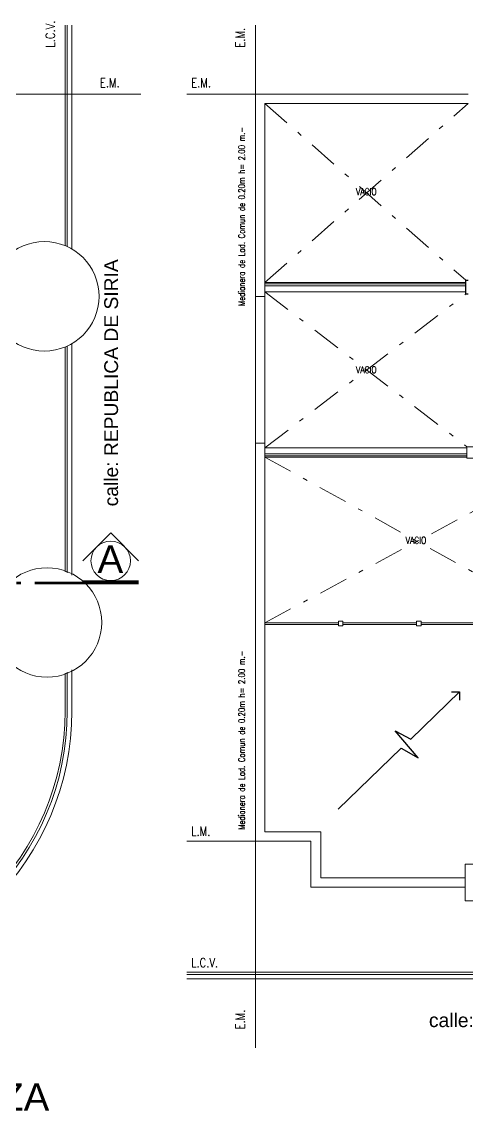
# Model space of a CAD drawing. Header units: millimetres. Extents: x 1578 to 2210, y 899 to 1032.
# Drawn here: x 1595.8 to 1605.5, y 941.48 to 965.2 of the extents above; entities that cross this region are included whole.
import ezdxf

# ---------------------------------------------------------------- set-up
doc = ezdxf.new("R2010")
doc.units = ezdxf.units.MM
doc.linetypes.add('ACAD_ISO05W100', pattern=[36, 24, -3, 0, -3, 0, -3, 0, -3])
doc.linetypes.add('DASHDOT2', pattern=[12.7, 6.35, -3.175, 0, -3.175])
for name, color, linetype, lineweight in [('COTAS', 7, 'Continuous', 15), ('EJES', 7, 'DASHDOT2', 13), ('ESTRUCTURA', 3, 'Continuous', 30), ('LINEA DE CORTE', 7, 'ACAD_ISO05W100', 60), ('MUROS', 1, 'Continuous', 30), ('TRAMAS', 7, 'Continuous', 15), ('UMBRALES', 7, 'Continuous', 18)]:
    doc.layers.add(name, color=color, linetype=linetype, lineweight=lineweight)
doc.styles.add('ROMANS', font='romans', dxfattribs={"height": 0.06})
doc.styles.add('STYLE1', font='ARIAL.TTF')

msp = doc.modelspace()

# ---------------------------------------------------------------- linework, layer by layer
at = {"layer": 'COTAS', "ltscale": 0.1}
msp.add_circle((1597.735, 953.463), 0.43, dxfattribs=at)
at = {"layer": 'EJES'}
for p, q in [((1600.891, 965.122), (1600.891, 963.622)), ((1593.891, 963.622), (1598.391, 963.622)), ((1599.391, 963.622), (1600.891, 963.622)), ((1600.891, 947.362), (1600.891, 942.862))]:
    msp.add_line(p, q, dxfattribs=at)
at = {"layer": 'EJES', "ltscale": 0.1}
for p, q in [((1601.091, 963.422), (1605.466, 959.572)), ((1601.091, 959.522), (1605.516, 963.422)), ((1601.091, 959.322), (1605.491, 955.947)), ((1601.091, 955.922), (1605.466, 959.272)), ((1601.091, 955.722), (1607.616, 952.117)), ((1601.091, 952.117), (1607.791, 955.697))]:
    msp.add_line(p, q, dxfattribs=at)
at = {"layer": 'ESTRUCTURA', "ltscale": 0.1}
for p, q in [((1605.466, 959.572), (1605.516, 959.572)), ((1605.466, 959.272), (1605.466, 959.572)), ((1605.516, 959.272), (1605.466, 959.272))]:
    msp.add_line(p, q, dxfattribs=at)
at = {"layer": 'LINEA DE CORTE', "ltscale": 0.1}
msp.add_line((1592.181, 952.982), (1598.344, 952.982), dxfattribs=at)
at = {"layer": 'MUROS', "color": 0, "ltscale": 0.15}
for p, q in [((1597.127, 953.463), (1597.735, 954.071)), ((1598.344, 953.463), (1597.735, 954.071)), ((1597.127, 953.032), (1598.344, 953.032))]:
    msp.add_line(p, q, dxfattribs=at)
at = {"layer": 'MUROS', "ltscale": 0.05}
for p, q in [((1605.331, 950.611), (1604.269, 949.585)), ((1605.155, 950.614), (1605.331, 950.611)), ((1605.331, 950.611), (1605.328, 950.434)), ((1603.927, 949.761), (1604.269, 949.585)), ((1604.427, 949.178), (1603.927, 949.761)), ((1604.061, 949.384), (1602.686, 948.056)), ((1604.061, 949.384), (1604.427, 949.178))]:
    msp.add_line(p, q, dxfattribs=at)
at = {"layer": 'TRAMAS'}
for p, q in [((1596.741, 965.122), (1596.741, 960.325)), ((1596.791, 965.122), (1596.791, 960.304)), ((1600.891, 963.622), (1605.516, 963.622)), ((1600.891, 963.622), (1600.891, 959.222)), ((1601.091, 963.422), (1605.516, 963.422)), ((1601.091, 963.422), (1601.091, 959.222)), ((1601.091, 959.522), (1605.466, 959.522)), ((1601.091, 959.492), (1605.466, 959.492)), ((1601.091, 959.452), (1605.466, 959.452)), ((1600.891, 959.222), (1600.891, 956.022)), ((1601.091, 959.222), (1600.891, 959.222)), ((1601.091, 959.322), (1605.466, 959.322)), ((1601.091, 959.222), (1601.091, 956.022)), ((1596.741, 958.118), (1596.741, 953.225)), ((1596.791, 958.14), (1596.791, 953.204)), ((1600.891, 956.022), (1600.891, 947.362)), ((1600.891, 956.022), (1601.091, 956.022)), ((1601.091, 956.022), (1601.091, 947.562)), ((1601.091, 955.922), (1605.491, 955.922)), ((1601.091, 955.792), (1605.491, 955.792)), ((1601.091, 955.752), (1605.491, 955.752)), ((1601.091, 955.722), (1605.491, 955.722)), ((1601.091, 952.117), (1602.691, 952.117)), ((1601.091, 952.077), (1602.691, 952.077)), ((1602.791, 952.117), (1604.391, 952.117)), ((1602.791, 952.077), (1604.391, 952.077)), ((1604.491, 952.117), (1606.091, 952.117)), ((1604.491, 952.077), (1606.091, 952.077)), ((1596.741, 951.018), (1596.741, 950.192)), ((1596.791, 951.04), (1596.791, 950.192)), ((1601.091, 947.562), (1602.311, 947.562)), ((1602.311, 947.562), (1602.311, 946.562)), ((1600.871, 947.362), (1602.091, 947.362)), ((1602.091, 947.362), (1602.091, 946.362)), ((1605.451, 946.862), (1605.751, 946.862)), ((1605.451, 946.862), (1605.451, 946.062)), ((1602.311, 946.562), (1605.451, 946.562)), ((1602.091, 946.362), (1605.451, 946.362)), ((1605.451, 946.062), (1610.381, 946.062)), ((1599.391, 944.512), (1606.813, 944.512)), ((1599.391, 944.462), (1606.834, 944.462))]:
    msp.add_line(p, q, dxfattribs=at)
for radius in [5.68, 5.73]:
    msp.add_arc((1591.061, 950.192), radius, 270, 0, dxfattribs=at)
at = {"layer": 'UMBRALES'}
for p, q in [((1596.891, 965.122), (1596.891, 960.251)), ((1601.091, 959.522), (1605.466, 959.522)), ((1596.891, 958.192), (1596.891, 953.151)), ((1602.691, 952.147), (1602.791, 952.147)), ((1602.691, 952.047), (1602.691, 952.147)), ((1602.691, 952.047), (1602.791, 952.047)), ((1602.791, 952.047), (1602.791, 952.147)), ((1604.391, 952.147), (1604.491, 952.147)), ((1604.391, 952.047), (1604.391, 952.147)), ((1604.391, 952.047), (1604.491, 952.047)), ((1604.491, 952.047), (1604.491, 952.147)), ((1596.891, 951.092), (1596.891, 950.192)), ((1599.391, 947.362), (1600.891, 947.362)), ((1599.391, 944.362), (1606.886, 944.362))]:
    msp.add_line(p, q, dxfattribs=at)
msp.add_lwpolyline([(1605.491, 955.947), (1605.741, 955.947), (1605.741, 955.697), (1605.491, 955.697)], close=True, dxfattribs=at)
at = {"layer": 'UMBRALES', "ltscale": 0.1}
for centre in [(1596.291, 959.222), (1596.349, 952.122)]:
    msp.add_circle(centre, 1.192, dxfattribs=at)
at = {"layer": 'UMBRALES'}
msp.add_arc((1591.061, 950.192), 5.83, 270, 0, dxfattribs=at)

# ---------------------------------------------------------------- texts
at = {"layer": 'COTAS', "style": 'ROMANS', "width": 0.8}
for s, height, p in [('L.C.V.', 0.2, (1596.52, 964.637)), ('E.M.', 0.2, (1600.654, 964.637)), ('Medianera de Lad. Comun de 0.20m h= 2.00 m.-', 0.14, (1600.657, 959.008)), ('Medianera de Lad. Comun de 0.20m h= 2.00 m.-', 0.14, (1600.657, 947.607)), ('E.M.', 0.2, (1600.654, 943.262))]:
    msp.add_text(s, height=height, rotation=90, dxfattribs=at).set_placement(p)
for s, height, p in [('E.M.', 0.2, (1597.499, 963.771)), ('E.M.', 0.2, (1599.486, 963.771)), ('VACIO', 0.15, (1603.077, 961.425)), ('VACIO', 0.15, (1603.077, 957.548)), ('VACIO', 0.15, (1604.158, 953.834)), ('L.M.', 0.2, (1599.486, 947.477)), ('L.C.V.', 0.2, (1599.486, 944.617))]:
    msp.add_text(s, height=height, dxfattribs=at).set_placement(p)
at = {"layer": 'COTAS', "style": 'STYLE1'}
msp.add_text('calle: REPUBLICA DE SIRIA', height=0.3, rotation=90, dxfattribs=at).set_placement((1597.895, 954.65))
msp.add_text('calle: JUANA M. GORRITI', height=0.3, dxfattribs=at).set_placement((1604.663, 943.313))
at = {"layer": 'MUROS', "color": 0, "ltscale": 0.15, "style": 'STYLE1'}
msp.add_text('A', height=0.6, dxfattribs=at).set_placement((1597.448, 953.202))
at = {"layer": 'MUROS', "color": 0, "style": 'STYLE1'}
msp.add_text('PLANTA de TERRAZA', height=0.6, dxfattribs=at).set_placement((1587.83, 941.491))

doc.saveas('drawing.dxf')
